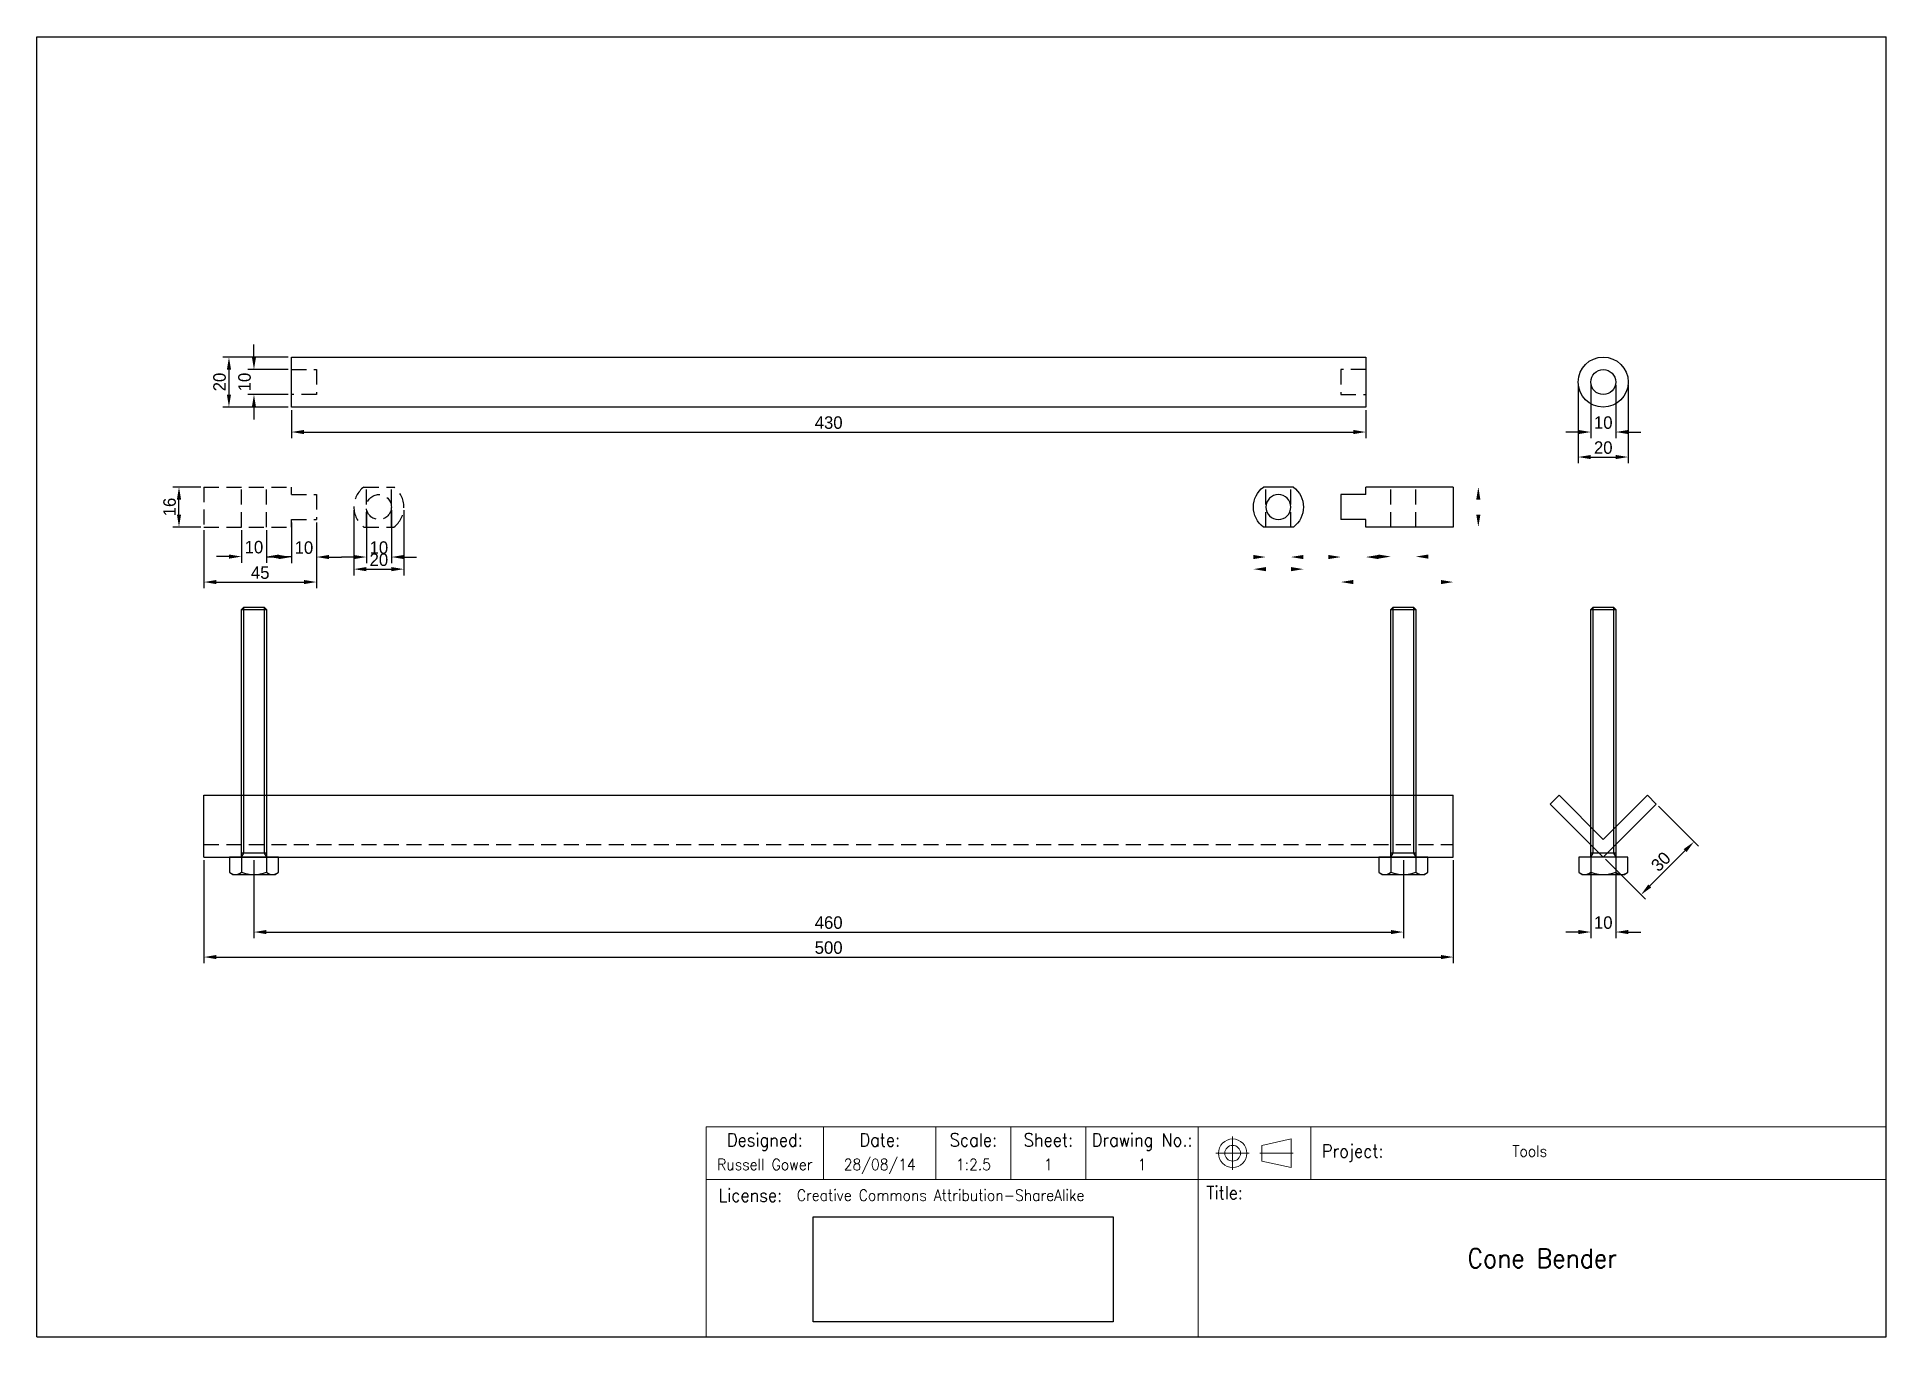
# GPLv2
# Model space of a CAD drawing. Header units: millimetres. Extents: x -27 to 713, y -192 to 328.
import ezdxf
from ezdxf.enums import TextEntityAlignment as Align

# ---------------------------------------------------------------- set-up
doc = ezdxf.new("R2010")
doc.units = ezdxf.units.MM
doc.linetypes.add('DASHDOT2', pattern=[12, 6, -2.95, 0.1, -2.95])
doc.linetypes.add('DASHED2', pattern=[9, 6, -3])
doc.layers.get('0').update_dxf_attribs({"lineweight": 25, "true_color": 0xffffff})
doc.layers.get('Defpoints').update_dxf_attribs({"true_color": 0xffffff})
for name, color, linetype, lineweight, true_color in [('9.1 Drawing sheet', 178, 'Continuous', 9, 0x000000), ('Dimensions', 5, 'Continuous', 25, 0x0000ff), ('Hidden Detail', 178, 'DASHED2', 25, 0x000000), ('Page', 178, 'Continuous', 25, 0x000000)]:
    doc.layers.add(name, color=color, linetype=linetype, lineweight=lineweight, true_color=true_color)
doc.layers.add('NULL', color=4, linetype='Continuous', true_color=0x00ffff)
doc.styles.add('QCADDimTextStyle', font='txt')
doc.styles.add('textstyle16', font='Standard')
doc.styles.add('textstyle17', font='Standard')
doc.styles.add('textstyle18', font='Standard')
doc.styles.add('textstyle19', font='Standard')
doc.styles.add('textstyle20', font='Standard')
doc.styles.add('textstyle21', font='Standard')
doc.styles.add('textstyle22', font='Standard')
doc.styles.add('textstyle23', font='Standard')
doc.styles.add('textstyle24', font='Standard')
doc.styles.add('textstyle25', font='Standard')
doc.styles.add('textstyle26', font='Standard')
doc.styles.add('textstyle27', font='Standard')
doc.styles.add('textstyle28', font='Standard')
doc.styles.add('textstyle29', font='Standard')
doc.styles.add('textstyle30', font='Standard')
doc.styles.add('textstyle31', font='Standard')
doc.styles.add('textstyle32', font='Standard')
doc.styles.add('textstyle33', font='Standard')
doc.styles.add('textstyle34', font='Standard')
doc.styles.add('textstyle35', font='Standard')
doc.styles.add('textstyle36', font='Standard')
doc.styles.add('textstyle37', font='Standard')
doc.styles.add('textstyle38', font='Standard')
doc.styles.add('textstyle39', font='Standard')
doc.dimstyles.new('QCADDimStyle', dxfattribs={"dimtxt": 5, "dimasz": 5, "dimexe": 2.5, "dimexo": 1.25, "dimgap": 1.25, "dimtad": 1, "dimtoh": 1, "dimdec": 4, "dimzin": 0, "dimdsep": 46, "dimtxsty": 'QCADDimTextStyle', "dimcen": 0.09, "dimadec": 0, "dimazin": 0, "dimtfac": 1, "dimtdec": 4, "dimtofl": 0, "dimtmove": 0, "dimatfit": 3, "dimfxl": 1, "dimtolj": 1, "dimtzin": 0, "dimarcsym": 0})
picture_1 = doc.add_image_def('image1.png', size_in_pixel=(403, 141))

# ---------------------------------------------------------------- blocks, each defined once
blk = doc.blocks.new('M10x100_DIN933_f')
at = {"layer": 'NULL', "color": 4, "linetype": 'Continuous', "true_color": 0x00ffff}
for p, q in [((-8.5, 7), (-9.814955, 6.051933)), ((-9.814955, 6.051933), (-9.814955, 0)), ((-9.814955, 0), (-8.5, 0)), ((8.5, 7), (-8.5, 7)), ((-8.5, 0), (8.5, 0)), ((-5, 0), (-5, 6.051933)), ((-5, -99.08), (-5, 0)), ((5, 0), (5, 6.051933)), ((5, 0), (5, -99.08)), ((9.814955, 6.051933), (8.5, 7)), ((8.5, 0), (9.814955, 0)), ((9.814955, 0), (9.814955, 6.051933)), ((-5, -1.593487), (5, -1.593487)), ((-4.08, -100), (-5, -99.08)), ((5, -99.08), (-5, -99.08)), ((4.08, -100), (-4.08, -100)), ((5, -99.08), (4.08, -100))]:
    blk.add_line(p, q, dxfattribs=at)
at = {"layer": 'NULL', "color": 2, "linetype": 'Continuous', "true_color": 0xffff00}
for p, q in [((-4.08, -1.593487), (-5, 0)), ((5, 0), (4.08, -1.593487)), ((-4.08, -100), (-4.08, -1.593487)), ((4.08, -1.593487), (4.08, -100))]:
    blk.add_line(p, q, dxfattribs=at)
at = {"layer": 'NULL', "color": 4, "linetype": 'Continuous', "true_color": 0x00ffff}
for centre, radius, start, end in [((-7.407477, 3.469247), 3.530753, 47.010879, 132.989121), ((0, -6.658762), 13.658762, 68.526837, 111.473163), ((7.407477, 3.469247), 3.530753, 47.010879, 132.989121)]:
    blk.add_arc(centre, radius, start, end, dxfattribs=at)
blk = doc.blocks.new('*D11')
at = {"layer": 'Defpoints', "color": 0}
for p in [(40, 0), (540, 0), (540, -40)]:
    blk.add_point(p, dxfattribs=at)
at = {"layer": 'Dimensions', "color": 0, "lineweight": -2}
for p, q in [((40, -1.25), (40, -42.5)), ((540, -1.25), (540, -42.5)), ((45, -40), (535, -40))]:
    blk.add_line(p, q, dxfattribs=at)
at = {"layer": 'Dimensions', "color": 0}
for points in [[(45, -39.17), (45, -40.83), (40, -40)], [(535, -40.83), (535, -39.17), (540, -40)]]:
    blk.add_solid(points, dxfattribs=at)
at = {"layer": 'Dimensions', "color": 0, "insert": (290, -36.25), "char_height": 5, "attachment_point": 5, "style": 'QCADDimTextStyle'}
blk.add_mtext('\\A1;500', dxfattribs=at)
blk = doc.blocks.new('*D12')
at = {"layer": 'Defpoints', "color": 0}
for p in [(520, 0), (60, 0), (520, -30)]:
    blk.add_point(p, dxfattribs=at)
at = {"layer": 'Dimensions', "color": 0, "lineweight": -2}
for p, q in [((60, -1.25), (60, -32.5)), ((520, -1.25), (520, -32.5)), ((65, -30), (515, -30))]:
    blk.add_line(p, q, dxfattribs=at)
at = {"layer": 'Dimensions', "color": 0}
for points in [[(65, -29.17), (65, -30.83), (60, -30)], [(515, -30.83), (515, -29.17), (520, -30)]]:
    blk.add_solid(points, dxfattribs=at)
at = {"layer": 'Dimensions', "color": 0, "insert": (290, -26.25), "char_height": 5, "attachment_point": 5, "style": 'QCADDimTextStyle'}
blk.add_mtext('\\A1;460', dxfattribs=at)
blk = doc.blocks.new('*D13')
at = {"layer": 'Defpoints', "color": 0}
for p in [(595, 1.59), (605, 1.59), (605, -30)]:
    blk.add_point(p, dxfattribs=at)
at = {"layer": 'Dimensions', "color": 0, "lineweight": -2}
for p, q in [((595, 0.34), (595, -32.5)), ((605, 0.34), (605, -32.5)), ((590, -30), (585, -30)), ((610, -30), (615, -30))]:
    blk.add_line(p, q, dxfattribs=at)
at = {"layer": 'Dimensions', "color": 0}
for points in [[(590, -30.83), (590, -29.17), (595, -30)], [(610, -29.17), (610, -30.83), (605, -30)]]:
    blk.add_solid(points, dxfattribs=at)
at = {"layer": 'Dimensions', "color": 0, "insert": (600, -26.25), "char_height": 5, "attachment_point": 5, "style": 'QCADDimTextStyle'}
blk.add_mtext('\\A1;10', dxfattribs=at)
blk = doc.blocks.new('*D14')
at = {"layer": 'Defpoints', "color": 0}
for p in [(621.21, 21.21), (600, 0), (636.31, 6.12)]:
    blk.add_point(p, dxfattribs=at)
at = {"layer": 'Dimensions', "color": 0, "lineweight": -2}
for p, q in [((622.1, 20.33), (638.07, 4.35)), ((618.63, -11.56), (632.77, 2.58)), ((600.88, -0.88), (616.86, -16.86))]:
    blk.add_line(p, q, dxfattribs=at)
at = {"layer": 'Dimensions', "color": 0}
for points in [[(633.36, 2), (632.18, 3.17), (636.31, 6.12)], [(618.04, -10.97), (619.22, -12.15), (615.09, -15.09)]]:
    blk.add_solid(points, dxfattribs=at)
at = {"layer": 'Dimensions', "color": 0, "insert": (623.05, -1.83), "char_height": 5, "attachment_point": 5, "rotation": 45, "style": 'QCADDimTextStyle'}
blk.add_mtext('\\A1;30', dxfattribs=at)
blk = doc.blocks.new('*D5')
at = {"layer": 'Defpoints', "color": 0}
for p in [(-5, -8), (5, -8), (5, -19.82)]:
    blk.add_point(p, dxfattribs=at)
at = {"layer": 'Dimensions', "color": 0, "lineweight": -2}
for p, q in [((-5, -9.25), (-5, -22.32)), ((5, -9.25), (5, -22.32)), ((-10, -19.82), (-15, -19.82)), ((10, -19.82), (15, -19.82))]:
    blk.add_line(p, q, dxfattribs=at)
at = {"layer": 'Dimensions', "color": 0}
for points in [[(-10, -20.65), (-10, -18.98), (-5, -19.82)], [(10, -18.98), (10, -20.65), (5, -19.82)]]:
    blk.add_solid(points, dxfattribs=at)
at = {"layer": 'Dimensions', "color": 0, "insert": (0, -16.07), "char_height": 5, "attachment_point": 5, "style": 'QCADDimTextStyle'}
blk.add_mtext('\\A1;10', dxfattribs=at)
blk = doc.blocks.new('*D6')
at = {"layer": 'Defpoints', "color": 0}
for p in [(45, 0), (55, 0), (55, -20)]:
    blk.add_point(p, dxfattribs=at)
at = {"layer": 'Dimensions', "color": 0, "lineweight": -2}
for p, q in [((45, -1.25), (45, -22.5)), ((55, -1.25), (55, -22.5)), ((40, -20), (35, -20)), ((60, -20), (65, -20))]:
    blk.add_line(p, q, dxfattribs=at)
at = {"layer": 'Dimensions', "color": 0}
for points in [[(40, -20.83), (40, -19.17), (45, -20)], [(60, -19.17), (60, -20.83), (55, -20)]]:
    blk.add_solid(points, dxfattribs=at)
at = {"layer": 'Dimensions', "color": 0, "insert": (50, -16.25), "char_height": 5, "attachment_point": 5, "style": 'QCADDimTextStyle'}
blk.add_mtext('\\A1;10', dxfattribs=at)
blk = doc.blocks.new('*D7')
at = {"layer": 'Defpoints', "color": 0}
for p in [(-30, 8), (-20, 8), (-20, -8)]:
    blk.add_point(p, dxfattribs=at)
at = {"layer": 'Dimensions', "color": 0, "lineweight": -2}
for p, q in [((-21.25, 8), (-32.5, 8)), ((-30, -3), (-30, 3)), ((-21.25, -8), (-32.5, -8))]:
    blk.add_line(p, q, dxfattribs=at)
at = {"layer": 'Dimensions', "color": 0}
for points in [[(-29.17, 3), (-30.83, 3), (-30, 8)], [(-30.83, -3), (-29.17, -3), (-30, -8)]]:
    blk.add_solid(points, dxfattribs=at)
at = {"layer": 'Dimensions', "color": 0, "insert": (-33.75, 0), "char_height": 5, "attachment_point": 5, "rotation": 90, "style": 'QCADDimTextStyle'}
blk.add_mtext('\\A1;16', dxfattribs=at)
blk = doc.blocks.new('*D8')
at = {"layer": 'Defpoints', "color": 0}
for p in [(40, 0), (60, 0), (60, -24.84)]:
    blk.add_point(p, dxfattribs=at)
at = {"layer": 'Dimensions', "color": 0, "lineweight": -2}
for p, q in [((40, -1.25), (40, -27.34)), ((60, -1.25), (60, -27.34)), ((45, -24.84), (55, -24.84))]:
    blk.add_line(p, q, dxfattribs=at)
at = {"layer": 'Dimensions', "color": 0}
for points in [[(45, -24.01), (45, -25.68), (40, -24.84)], [(55, -25.68), (55, -24.01), (60, -24.84)]]:
    blk.add_solid(points, dxfattribs=at)
at = {"layer": 'Dimensions', "color": 0, "insert": (50, -21.09), "char_height": 5, "attachment_point": 5, "style": 'QCADDimTextStyle'}
blk.add_mtext('\\A1;20', dxfattribs=at)
blk = doc.blocks.new('*D9')
at = {"layer": 'Defpoints', "color": 0}
for p in [(15, -5), (25, -5), (25, -20)]:
    blk.add_point(p, dxfattribs=at)
at = {"layer": 'Dimensions', "color": 0, "lineweight": -2}
for p, q in [((15, -6.25), (15, -22.5)), ((25, -6.25), (25, -22.5)), ((10, -20), (5, -20)), ((30, -20), (35, -20))]:
    blk.add_line(p, q, dxfattribs=at)
at = {"layer": 'Dimensions', "color": 0}
for points in [[(10, -20.83), (10, -19.17), (15, -20)], [(30, -19.17), (30, -20.83), (25, -20)]]:
    blk.add_solid(points, dxfattribs=at)
at = {"layer": 'Dimensions', "color": 0, "insert": (20, -16.25), "char_height": 5, "attachment_point": 5, "style": 'QCADDimTextStyle'}
blk.add_mtext('\\A1;10', dxfattribs=at)
blk = doc.blocks.new('*D10')
at = {"layer": 'Defpoints', "color": 0}
for p in [(25, -5), (-20, -8), (25, -30)]:
    blk.add_point(p, dxfattribs=at)
at = {"layer": 'Dimensions', "color": 0, "lineweight": -2}
for p, q in [((25, -6.25), (25, -32.5)), ((-20, -9.25), (-20, -32.5)), ((-15, -30), (20, -30))]:
    blk.add_line(p, q, dxfattribs=at)
at = {"layer": 'Dimensions', "color": 0}
for points in [[(-15, -29.17), (-15, -30.83), (-20, -30)], [(20, -30.83), (20, -29.17), (25, -30)]]:
    blk.add_solid(points, dxfattribs=at)
at = {"layer": 'Dimensions', "color": 0, "insert": (2.5, -26.25), "char_height": 5, "attachment_point": 5, "style": 'QCADDimTextStyle'}
blk.add_mtext('\\A1;45', dxfattribs=at)
blk = doc.blocks.new('*D15')
at = {"layer": 'Defpoints', "color": 0}
for p in [(75, 195), (60, 185), (75, 185)]:
    blk.add_point(p, dxfattribs=at)
at = {"layer": 'Dimensions', "color": 0, "lineweight": -2}
for p, q in [((60, 200), (60, 205)), ((73.75, 195), (57.5, 195)), ((73.75, 185), (57.5, 185)), ((60, 180), (60, 175))]:
    blk.add_line(p, q, dxfattribs=at)
at = {"layer": 'Dimensions', "color": 0}
for points in [[(59.17, 200), (60.83, 200), (60, 195)], [(60.83, 180), (59.17, 180), (60, 185)]]:
    blk.add_solid(points, dxfattribs=at)
at = {"layer": 'Dimensions', "color": 0, "insert": (56.25, 190), "char_height": 5, "attachment_point": 5, "rotation": 90, "style": 'QCADDimTextStyle'}
blk.add_mtext('\\A1;10', dxfattribs=at)
blk = doc.blocks.new('*D16')
at = {"layer": 'Defpoints', "color": 0}
for p in [(75, 200), (50, 180), (75, 180)]:
    blk.add_point(p, dxfattribs=at)
at = {"layer": 'Dimensions', "color": 0, "lineweight": -2}
for p, q in [((73.75, 200), (47.5, 200)), ((50, 195), (50, 185)), ((73.75, 180), (47.5, 180))]:
    blk.add_line(p, q, dxfattribs=at)
at = {"layer": 'Dimensions', "color": 0}
for points in [[(50.83, 195), (49.17, 195), (50, 200)], [(49.17, 185), (50.83, 185), (50, 180)]]:
    blk.add_solid(points, dxfattribs=at)
at = {"layer": 'Dimensions', "color": 0, "insert": (46.25, 190), "char_height": 5, "attachment_point": 5, "rotation": 90, "style": 'QCADDimTextStyle'}
blk.add_mtext('\\A1;20', dxfattribs=at)
blk = doc.blocks.new('*D17')
at = {"layer": 'Defpoints', "color": 0}
for p in [(75, 180), (505, 180), (505, 170)]:
    blk.add_point(p, dxfattribs=at)
at = {"layer": 'Dimensions', "color": 0, "lineweight": -2}
for p, q in [((75, 178.75), (75, 167.5)), ((505, 178.75), (505, 167.5)), ((80, 170), (500, 170))]:
    blk.add_line(p, q, dxfattribs=at)
at = {"layer": 'Dimensions', "color": 0}
for points in [[(80, 170.83), (80, 169.17), (75, 170)], [(500, 169.17), (500, 170.83), (505, 170)]]:
    blk.add_solid(points, dxfattribs=at)
at = {"layer": 'Dimensions', "color": 0, "insert": (290, 173.75), "char_height": 5, "attachment_point": 5, "style": 'QCADDimTextStyle'}
blk.add_mtext('\\A1;430', dxfattribs=at)
blk = doc.blocks.new('*D18')
at = {"layer": 'Defpoints', "color": 0}
for p in [(595, 190), (605, 190), (605, 170)]:
    blk.add_point(p, dxfattribs=at)
at = {"layer": 'Dimensions', "color": 0, "lineweight": -2}
for p, q in [((595, 188.75), (595, 167.5)), ((605, 188.75), (605, 167.5)), ((590, 170), (585, 170)), ((610, 170), (615, 170))]:
    blk.add_line(p, q, dxfattribs=at)
at = {"layer": 'Dimensions', "color": 0}
for points in [[(590, 169.17), (590, 170.83), (595, 170)], [(610, 170.83), (610, 169.17), (605, 170)]]:
    blk.add_solid(points, dxfattribs=at)
at = {"layer": 'Dimensions', "color": 0, "insert": (600, 173.75), "char_height": 5, "attachment_point": 5, "style": 'QCADDimTextStyle'}
blk.add_mtext('\\A1;10', dxfattribs=at)
blk = doc.blocks.new('*D19')
at = {"layer": 'Defpoints', "color": 0}
for p in [(590, 190), (610, 190), (610, 160)]:
    blk.add_point(p, dxfattribs=at)
at = {"layer": 'Dimensions', "color": 0, "lineweight": -2}
for p, q in [((590, 188.75), (590, 157.5)), ((610, 188.75), (610, 157.5)), ((595, 160), (605, 160))]:
    blk.add_line(p, q, dxfattribs=at)
at = {"layer": 'Dimensions', "color": 0}
for points in [[(595, 160.83), (595, 159.17), (590, 160)], [(605, 159.17), (605, 160.83), (610, 160)]]:
    blk.add_solid(points, dxfattribs=at)
at = {"layer": 'Dimensions', "color": 0, "insert": (600, 163.75), "char_height": 5, "attachment_point": 5, "style": 'QCADDimTextStyle'}
blk.add_mtext('\\A1;20', dxfattribs=at)
blk = doc.blocks.new('Title_Block')
at = {"layer": '9.1 Drawing sheet'}
for p, q in [((-157.41, 28), (0, 28)), ((-157.41, 28), (-157.41, 0)), ((-141.74, 21), (-141.74, 28)), ((-126.74, 21), (-126.74, 28)), ((-116.74, 21), (-116.74, 28)), ((-106.74, 21), (-106.74, 28)), ((-91.74, 21), (-91.74, 28)), ((-76.74, 21), (-76.74, 28)), ((0, 0), (0, 28)), ((-157.41, 21), (0, 21)), ((-91.74, 0), (-91.74, 21)), ((-157.41, 0), (0, 0))]:
    blk.add_line(p, q, dxfattribs=at)
at = {"layer": '9.1 Drawing sheet', "color": 9, "linetype": 'DASHDOT2', "lineweight": 5, "true_color": 0xc0c0c0}
for p, q in [((-87.16, 22.28), (-87.16, 26.72)), ((-89.39, 24.5), (-84.94, 24.5)), ((-83.54, 24.5), (-79.09, 24.5))]:
    blk.add_line(p, q, dxfattribs=at)
at = {"layer": '9.1 Drawing sheet', "color": 9, "linetype": 'Continuous', "lineweight": 9, "true_color": 0xc0c0c0}
for p, q in [((-79.35, 26.4), (-83.28, 25.55)), ((-83.28, 25.55), (-83.28, 23.45)), ((-79.35, 26.4), (-79.35, 22.6)), ((-83.28, 23.45), (-79.35, 22.6))]:
    blk.add_line(p, q, dxfattribs=at)
for radius in [1.9, 1.05]:
    blk.add_circle((-87.16, 24.5), radius, dxfattribs=at)
at = {"layer": '9.1 Drawing sheet', "linetype": 'Continuous', "lineweight": 0, "width": 96.5681}
for s, insert, char_height, attachment_point, style in [('Designed:', (-149.57, 27.15), 1.738, 2, 'textstyle17'), ('Date:', (-134.24, 27.15), 1.738, 2, 'textstyle18'), ('Scale:', (-121.74, 27.15), 1.738, 2, 'textstyle19'), ('Sheet:', (-111.74, 27.15), 1.738, 2, 'textstyle22'), ('Drawing No.:', (-99.24, 27.15), 1.7382, 2, 'textstyle16'), ('Project:', (-75.25, 24.5), 1.738, 4, 'textstyle30'), ('License:', (-151.5, 19.77), 1.738, 2, 'textstyle20'), ('Title:', (-88.23, 20.11), 1.738, 2, 'textstyle31')]:
    blk.add_mtext(s, dxfattribs=dict(at, insert=insert, char_height=char_height, attachment_point=attachment_point, style=style))
at = {"layer": '9.1 Drawing sheet', "linetype": 'Continuous', "lineweight": 0}
for tag, style, p in [('1. Project', 'textstyle24', (-49.84, 24.79)), ('8. License', 'textstyle21', (-145.3, 18.9))]:
    blk.add_attdef(tag, text='', height=1.5, dxfattribs=dict(at, style=style)).set_placement(p, align=Align.MIDDLE_LEFT)
for tag, height, style, p in [('5. Designed', 1.5, 'textstyle29', (-149.57, 23)), ('4. Drawing Date', 1.5, 'textstyle28', (-134.24, 23)), ('6. Scale', 1.5, 'textstyle27', (-121.74, 23)), ('7. Sheet', 1.5, 'textstyle26', (-111.74, 23)), ('3. Drawing No.', 1.5, 'textstyle25', (-99.24, 23)), ('2. Title', 2.54, 'textstyle23', (-45.87, 10.5))]:
    blk.add_attdef(tag, text='', height=height, dxfattribs=dict(at, style=style)).set_placement(p, align=Align.MIDDLE_CENTER)
image = blk.add_image(picture_1, insert=(-143.1, 2.04), size_in_units=(40, 14))
blk = doc.blocks.new('End Piece')
for p, q in [((-20, 8), (-20, -8)), ((-20, 8), (15, 8)), ((15, 5), (15, 8)), ((44, 8), (56, 8)), ((15, 5), (25, 5)), ((25, 5), (25, -5)), ((15, -8), (15, -5)), ((15, -5), (25, -5)), ((-20, -8), (15, -8)), ((44, -8), (56, -8))]:
    blk.add_line(p, q)
blk.add_circle((50, 0), 5)
for start, end in [(126.86989765, 233.13010235), (306.86989765, 53.13010235)]:
    blk.add_arc((50, 0), 10, start, end)
at = {"layer": 'Hidden Detail'}
for p, q in [((-5, -8), (-5, 8)), ((5, -8), (5, 8)), ((45, -8), (45, 8)), ((55, -8), (55, 8))]:
    blk.add_line(p, q, dxfattribs=at)
at = {"layer": 'Dimensions'}
dim = blk.add_linear_dim(base=(-30, 8), p1=(-20, -8), p2=(-20, 8), angle=90, dimstyle='QCADDimStyle', override={"dimtxt": 5, "dimasz": 5, "dimexe": 2.5, "dimexo": 1.25, "dimgap": 1.25, "dimzin": 8, "dimclrd": 0, "dimclre": 0, "dimclrt": 0, "dimazin": 2, "dimtmove": 2}, dxfattribs=at)
dim.commit()
dim.dimension.update_dxf_attribs({"geometry": '*D7', "text_midpoint": (-33.75, 0)})
for base, p1, p2, picture, middle in [((55, -20), (45, 0), (55, 0), '*D6', (50, -16.25)), ((60, -24.84472), (40, 0), (60, 0), '*D8', (50, -21.09472)), ((25, -30), (-20, -8), (25, -5), '*D10', (2.5, -26.25)), ((25, -20), (15, -5), (25, -5), '*D9', (20, -16.25)), ((5, -19.81596), (-5, -8), (5, -8), '*D5', (0, -16.06596))]:
    dim = blk.add_linear_dim(base=base, p1=p1, p2=p2, dimstyle='QCADDimStyle', override={"dimtxt": 5, "dimasz": 5, "dimexe": 2.5, "dimexo": 1.25, "dimgap": 1.25, "dimzin": 8, "dimclrd": 0, "dimclre": 0, "dimclrt": 0, "dimazin": 2, "dimtmove": 2}, dxfattribs=at)
    dim.commit()
    dim.dimension.update_dxf_attribs({"geometry": picture, "text_midpoint": middle})

msp = doc.modelspace()

# ---------------------------------------------------------------- linework, layer by layer
for p, q in [((75, 200), (505, 200)), ((75, 180), (75, 200)), ((505, 200), (505, 180)), ((505, 180), (75, 180)), ((40, 0), (40, 24.74874)), ((40, 24.74874), (540, 24.74874)), ((540, 0), (540, 24.74874)), ((578.7868, 21.2132), (582.32233, 24.74874)), ((600, 7.07107), (582.32233, 24.74874)), ((600, 7.07107), (617.67767, 24.74874)), ((621.2132, 21.2132), (617.67767, 24.74874)), ((600, 0), (578.7868, 21.2132)), ((600, 0), (621.2132, 21.2132)), ((40, 0), (540, 0))]:
    msp.add_line(p, q)
for radius in [10, 5]:
    msp.add_circle((600, 190), radius)
at = {"layer": 'Hidden Detail'}
for p, q in [((75, 195), (85, 195)), ((85, 195), (85, 185)), ((505, 195), (495, 195)), ((495, 195), (495, 185)), ((85, 185), (75, 185)), ((495, 185), (505, 185)), ((40, 5), (540, 5))]:
    msp.add_line(p, q, dxfattribs=at)
at = {"layer": 'Page'}
for p, q in [((-26.83403, -191.98557), (-26.83403, 328.01443)), ((-26.83403, 328.01443), (713.16597, 328.01443)), ((713.16597, -191.98557), (713.16597, 328.01443)), ((-26.83403, -191.98557), (713.16597, -191.98557))]:
    msp.add_line(p, q, dxfattribs=at)

# ---------------------------------------------------------------- block references
at = {"yscale": -1, "rotation": 180}
msp.add_blockref('End Piece', (520, 140), dxfattribs=at)
at = {"rotation": 180}
for p in [(60, 0), (520, 0), (600, 0)]:
    msp.add_blockref('M10x100_DIN933_f', p, dxfattribs=at)
ref = msp.add_blockref('Title_Block', (713.16597, -191.98557), dxfattribs=dict(xscale=3, yscale=3, zscale=3))
ref.add_attrib('6. Scale', '1:2.5', dxfattribs={"height": 4.5, "style": 'textstyle32'}).set_placement((347.94677, -122.98557), align=Align.MIDDLE_CENTER)
ref.add_attrib('4. Drawing Date', '28/08/14', dxfattribs={"height": 4.5, "style": 'textstyle33'}).set_placement((310.44677, -122.98557), align=Align.MIDDLE_CENTER)
ref.add_attrib('5. Designed', 'Russell Gower', dxfattribs={"layer": '9.1 Drawing sheet', "lineweight": 0, "height": 4.5, "style": 'textstyle34'}).set_placement((264.447, -122.98557), align=Align.MIDDLE_CENTER)
ref.add_attrib('8. License', 'Creative Commons Attribution-ShareAlike ', dxfattribs={"layer": '9.1 Drawing sheet', "lineweight": 0, "height": 4.5, "style": 'textstyle35'}).set_placement((277.2566, -135.28557), align=Align.MIDDLE_LEFT)
ref.add_attrib('2. Title', 'Cone Bender', dxfattribs={"height": 7.62, "style": 'textstyle36'}).set_placement((575.55637, -160.48557), align=Align.MIDDLE_CENTER)
ref.add_attrib('1. Project', 'Tools', dxfattribs={"height": 4.5, "style": 'textstyle37'}).set_placement((563.65527, -117.61726), align=Align.MIDDLE_LEFT)
ref.add_attrib('3. Drawing No.', '1', dxfattribs={"height": 4.5, "style": 'textstyle38'}).set_placement((415.44677, -122.98557), align=Align.MIDDLE_CENTER)
ref.add_attrib('7. Sheet', '1', dxfattribs={"height": 4.5, "style": 'textstyle39'}).set_placement((377.94677, -122.98557), align=Align.MIDDLE_CENTER)
at = {"layer": 'Hidden Detail'}
msp.add_blockref('End Piece', (60, 140), dxfattribs=at)

# ---------------------------------------------------------------- dimensions: what is measured, and where the dimension line sits
at = {"layer": 'Dimensions'}
for base, p1, p2, picture, middle in [((50, 180), (75, 200), (75, 180), '*D16', (46.25, 190)), ((60, 185), (75, 195), (75, 185), '*D15', (56.25, 190))]:
    dim = msp.add_linear_dim(base=base, p1=p1, p2=p2, angle=90, dimstyle='QCADDimStyle', override={"dimtxt": 5, "dimasz": 5, "dimexe": 2.5, "dimexo": 1.25, "dimgap": 1.25, "dimzin": 8, "dimclrd": 0, "dimclre": 0, "dimclrt": 0, "dimazin": 2, "dimtmove": 2}, dxfattribs=at)
    dim.commit()
    dim.dimension.update_dxf_attribs({"geometry": picture, "text_midpoint": middle})
for base, p1, p2, picture, middle in [((605, 170), (595, 190), (605, 190), '*D18', (600, 173.75)), ((610, 160), (590, 190), (610, 190), '*D19', (600, 163.75)), ((505, 170), (75, 180), (505, 180), '*D17', (290, 173.75)), ((540, -40), (40, 0), (540, 0), '*D11', (290, -36.25)), ((520, -30), (60, 0), (520, 0), '*D12', (290, -26.25)), ((605, -30), (595, 1.59349), (605, 1.59349), '*D13', (600, -26.25))]:
    dim = msp.add_linear_dim(base=base, p1=p1, p2=p2, dimstyle='QCADDimStyle', override={"dimtxt": 5, "dimasz": 5, "dimexe": 2.5, "dimexo": 1.25, "dimgap": 1.25, "dimzin": 8, "dimclrd": 0, "dimclre": 0, "dimclrt": 0, "dimazin": 2, "dimtmove": 2}, dxfattribs=at)
    dim.commit()
    dim.dimension.update_dxf_attribs({"geometry": picture, "text_midpoint": middle})
dim = msp.add_aligned_dim(p1=(600, 0), p2=(621.2132, 21.2132), distance=-21.34455, dimstyle='QCADDimStyle', override={"dimtxt": 5, "dimasz": 5, "dimexe": 2.5, "dimexo": 1.25, "dimgap": 1.25, "dimzin": 8, "dimclrd": 0, "dimclre": 0, "dimclrt": 0, "dimazin": 2, "dimtmove": 2}, dxfattribs=at)
dim.commit()
dim.dimension.update_dxf_attribs({"geometry": '*D14', "text_midpoint": (623.04783, -1.83462)})

doc.saveas('drawing.dxf')
